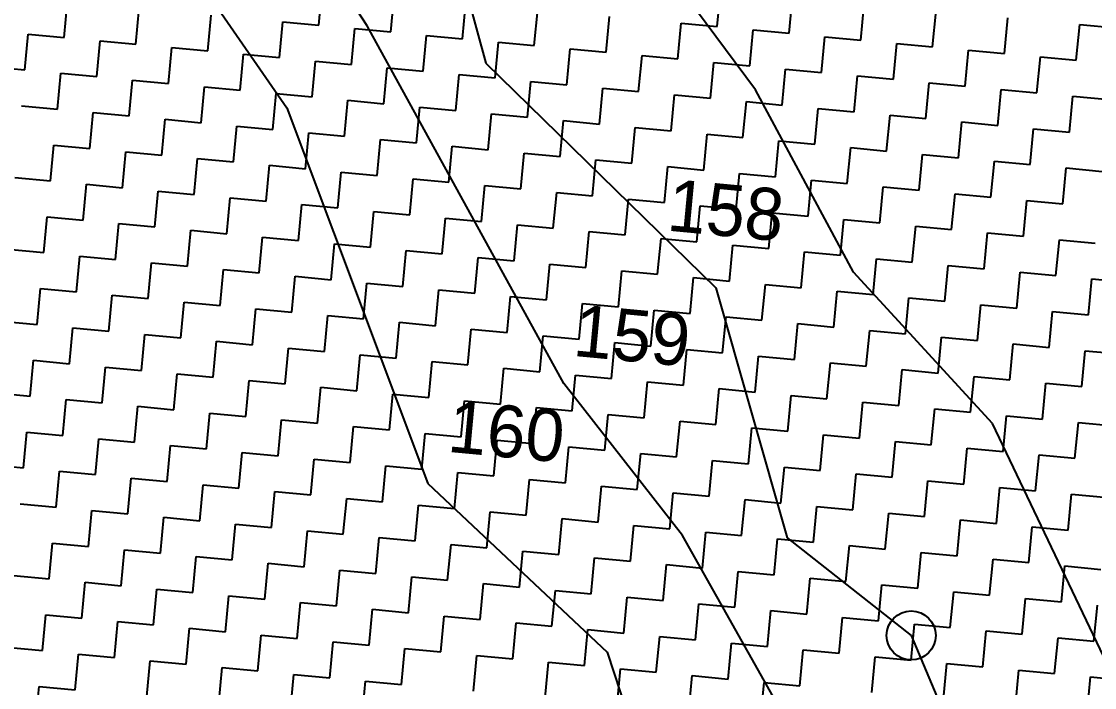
# Model space of a CAD drawing. Header units: metres. Extents: x 279090 to 282389, y 2073542 to 2078104.
# Drawn here: x 279974.7 to 280161.1, y 2076403.3 to 2076519.1 of the extents above; entities that cross this region are included whole.
import ezdxf
from ezdxf.enums import TextEntityAlignment as Align

# ---------------------------------------------------------------- set-up
doc = ezdxf.new("R2010")
doc.units = ezdxf.units.M
doc.header["$LTSCALE"] = 0.3
doc.header["$MEASUREMENT"] = 0
for name, color, linetype in [('POLY_HATCH', 12, 'Continuous'), ('POLY_PARCEL', 6, 'Continuous'), ('TEXT_PARCEL', 7, 'Continuous')]:
    doc.layers.add(name, color=color, linetype=linetype)
doc.styles.add('TEXT_MAP', font='', dxfattribs={"height": 1.8})
doc.styles.get('TEXT_MAP').set_extended_font_data('Kruti Dev 050')

msp = doc.modelspace()

# ---------------------------------------------------------------- linework, layer by layer
msp.add_circle((280129.28, 2076412.36), 4.27)
at = {"layer": 'POLY_HATCH', "linetype": 'Continuous'}
for p, q in [((280026.35, 2076518.49), (280026.94, 2076524.73)), ((280038.83, 2076517.31), (280039.42, 2076523.55)), ((280095.57, 2076518.26), (280096.16, 2076524.5)), ((280108.05, 2076517.08), (280108.63, 2076523.32)), ((279982.09, 2076516.36), (279982.68, 2076522.6)), ((279994.57, 2076515.19), (279995.15, 2076521.43)), ((280051.31, 2076516.13), (280051.89, 2076522.37)), ((280120.53, 2076515.9), (280121.11, 2076522.14)), ((280007.04, 2076514.01), (280007.63, 2076520.25)), ((280063.78, 2076514.96), (280064.37, 2076521.2)), ((280076.26, 2076513.78), (280076.85, 2076520.02)), ((280133, 2076514.73), (280133.59, 2076520.97)), ((280145.48, 2076513.55), (280146.07, 2076519.79)), ((280019.52, 2076512.84), (280020.11, 2076519.07)), ((280020.11, 2076519.07), (280026.35, 2076518.49)), ((280032, 2076511.66), (280032.59, 2076517.9)), ((280032.59, 2076517.9), (280038.83, 2076517.31)), ((280088.74, 2076512.61), (280089.33, 2076518.84)), ((280089.33, 2076518.84), (280095.57, 2076518.26)), ((280101.22, 2076511.43), (280101.81, 2076517.67)), ((280101.81, 2076517.67), (280108.05, 2076517.08)), ((280157.96, 2076512.38), (280158.55, 2076518.61)), ((280158.55, 2076518.61), (280164.79, 2076518.03)), ((279975.26, 2076510.71), (279975.85, 2076516.95)), ((279975.85, 2076516.95), (279982.09, 2076516.36)), ((279987.74, 2076509.54), (279988.33, 2076515.78)), ((279988.33, 2076515.78), (279994.57, 2076515.19)), ((280044.48, 2076510.48), (280045.07, 2076516.72)), ((280045.07, 2076516.72), (280051.31, 2076516.13)), ((280113.7, 2076510.25), (280114.29, 2076516.49)), ((280114.29, 2076516.49), (280120.53, 2076515.9)), ((280000.22, 2076508.36), (280000.8, 2076514.6)), ((280000.8, 2076514.6), (280007.04, 2076514.01)), ((280056.96, 2076509.31), (280057.55, 2076515.55)), ((280057.55, 2076515.55), (280063.78, 2076514.96)), ((280069.44, 2076508.13), (280070.02, 2076514.37)), ((280070.02, 2076514.37), (280076.26, 2076513.78)), ((280126.18, 2076509.08), (280126.76, 2076515.32)), ((280126.76, 2076515.32), (280133, 2076514.73)), ((280138.65, 2076507.9), (280139.24, 2076514.14)), ((280139.24, 2076514.14), (280145.48, 2076513.55)), ((280012.69, 2076507.18), (280013.28, 2076513.42)), ((280013.28, 2076513.42), (280019.52, 2076512.84)), ((280025.17, 2076506.01), (280025.76, 2076512.25)), ((280025.76, 2076512.25), (280032, 2076511.66)), ((280081.91, 2076506.95), (280082.5, 2076513.19)), ((280082.5, 2076513.19), (280088.74, 2076512.61)), ((280094.39, 2076505.78), (280094.98, 2076512.02)), ((280094.98, 2076512.02), (280101.22, 2076511.43)), ((280151.13, 2076506.72), (280151.72, 2076512.96)), ((280151.72, 2076512.96), (280157.96, 2076512.38)), ((279969.02, 2076511.3), (279975.26, 2076510.71)), ((279980.91, 2076503.89), (279981.5, 2076510.13)), ((279981.5, 2076510.13), (279987.74, 2076509.54)), ((280037.65, 2076504.83), (280038.24, 2076511.07)), ((280038.24, 2076511.07), (280044.48, 2076510.48)), ((280106.87, 2076504.6), (280107.46, 2076510.84)), ((280107.46, 2076510.84), (280113.7, 2076510.25)), ((279993.39, 2076502.71), (279993.98, 2076508.95)), ((279993.98, 2076508.95), (280000.22, 2076508.36)), ((280050.13, 2076503.66), (280050.72, 2076509.9)), ((280050.72, 2076509.9), (280056.96, 2076509.31)), ((280062.61, 2076502.48), (280063.2, 2076508.72)), ((280063.2, 2076508.72), (280069.44, 2076508.13)), ((280119.35, 2076503.43), (280119.94, 2076509.67)), ((280119.94, 2076509.67), (280126.18, 2076509.08)), ((280131.83, 2076502.25), (280132.42, 2076508.49)), ((280132.42, 2076508.49), (280138.65, 2076507.9)), ((280005.87, 2076501.53), (280006.46, 2076507.77)), ((280006.46, 2076507.77), (280012.69, 2076507.18)), ((280018.35, 2076500.36), (280018.93, 2076506.6)), ((280018.93, 2076506.6), (280025.17, 2076506.01)), ((280075.09, 2076501.3), (280075.67, 2076507.54)), ((280075.67, 2076507.54), (280081.91, 2076506.95)), ((280087.56, 2076500.13), (280088.15, 2076506.37)), ((280088.15, 2076506.37), (280094.39, 2076505.78)), ((280144.31, 2076501.07), (280144.89, 2076507.31)), ((280144.89, 2076507.31), (280151.13, 2076506.72)), ((279974.67, 2076504.47), (279980.91, 2076503.89)), ((280030.82, 2076499.18), (280031.41, 2076505.42)), ((280031.41, 2076505.42), (280037.65, 2076504.83)), ((280100.04, 2076498.95), (280100.63, 2076505.19)), ((280100.63, 2076505.19), (280106.87, 2076504.6)), ((280156.78, 2076499.9), (280157.37, 2076506.14)), ((280157.37, 2076506.14), (280163.61, 2076505.55)), ((279986.56, 2076497.06), (279987.15, 2076503.3)), ((279987.15, 2076503.3), (279993.39, 2076502.71)), ((280043.3, 2076498), (280043.89, 2076504.24)), ((280043.89, 2076504.24), (280050.13, 2076503.66)), ((280055.78, 2076496.83), (280056.37, 2076503.07)), ((280056.37, 2076503.07), (280062.61, 2076502.48)), ((280112.52, 2076497.77), (280113.11, 2076504.01)), ((280113.11, 2076504.01), (280119.35, 2076503.43)), ((280125, 2076496.6), (280125.59, 2076502.84)), ((280125.59, 2076502.84), (280131.83, 2076502.25)), ((279999.04, 2076495.88), (279999.63, 2076502.12)), ((279999.63, 2076502.12), (280005.87, 2076501.53)), ((280011.52, 2076494.71), (280012.11, 2076500.95)), ((280012.11, 2076500.95), (280018.35, 2076500.36)), ((280068.26, 2076495.65), (280068.85, 2076501.89)), ((280068.85, 2076501.89), (280075.09, 2076501.3)), ((280137.48, 2076495.42), (280138.07, 2076501.66)), ((280138.07, 2076501.66), (280144.31, 2076501.07)), ((280024, 2076493.53), (280024.59, 2076499.77)), ((280024.59, 2076499.77), (280030.82, 2076499.18)), ((280080.74, 2076494.48), (280081.33, 2076500.72)), ((280081.33, 2076500.72), (280087.56, 2076500.13)), ((280093.22, 2076493.3), (280093.8, 2076499.54)), ((280093.8, 2076499.54), (280100.04, 2076498.95)), ((280149.96, 2076494.25), (280150.54, 2076500.49)), ((280150.54, 2076500.49), (280156.78, 2076499.9)), ((279979.73, 2076491.41), (279980.32, 2076497.65)), ((279980.32, 2076497.65), (279986.56, 2076497.06)), ((280036.48, 2076492.35), (280037.06, 2076498.59)), ((280037.06, 2076498.59), (280043.3, 2076498)), ((280048.95, 2076491.18), (280049.54, 2076497.42)), ((280049.54, 2076497.42), (280055.78, 2076496.83)), ((280105.69, 2076492.12), (280106.28, 2076498.36)), ((280106.28, 2076498.36), (280112.52, 2076497.77)), ((280118.17, 2076490.95), (280118.76, 2076497.19)), ((280118.76, 2076497.19), (280125, 2076496.6)), ((279992.21, 2076490.23), (279992.8, 2076496.47)), ((279992.8, 2076496.47), (279999.04, 2076495.88)), ((280004.69, 2076489.06), (280005.28, 2076495.29)), ((280005.28, 2076495.29), (280011.52, 2076494.71)), ((280061.43, 2076490), (280062.02, 2076496.24)), ((280062.02, 2076496.24), (280068.26, 2076495.65)), ((280130.65, 2076489.77), (280131.24, 2076496.01)), ((280131.24, 2076496.01), (280137.48, 2076495.42)), ((280017.17, 2076487.88), (280017.76, 2076494.12)), ((280017.76, 2076494.12), (280024, 2076493.53)), ((280073.91, 2076488.83), (280074.5, 2076495.06)), ((280074.5, 2076495.06), (280080.74, 2076494.48)), ((280086.39, 2076487.65), (280086.98, 2076493.89)), ((280086.98, 2076493.89), (280093.22, 2076493.3)), ((280143.13, 2076488.6), (280143.72, 2076494.83)), ((280143.72, 2076494.83), (280149.96, 2076494.25)), ((280155.61, 2076487.42), (280156.2, 2076493.66)), ((280156.2, 2076493.66), (280162.43, 2076493.07)), ((279973.5, 2076492), (279979.73, 2076491.41)), ((280029.65, 2076486.7), (280030.24, 2076492.94)), ((280030.24, 2076492.94), (280036.48, 2076492.35)), ((280042.13, 2076485.53), (280042.71, 2076491.77)), ((280042.71, 2076491.77), (280048.95, 2076491.18)), ((280098.87, 2076486.47), (280099.46, 2076492.71)), ((280099.46, 2076492.71), (280105.69, 2076492.12)), ((280111.35, 2076485.3), (280111.93, 2076491.54)), ((280111.93, 2076491.54), (280118.17, 2076490.95)), ((279985.39, 2076484.58), (279985.97, 2076490.82)), ((279985.97, 2076490.82), (279992.21, 2076490.23)), ((279997.86, 2076483.4), (279998.45, 2076489.64)), ((279998.45, 2076489.64), (280004.69, 2076489.06)), ((280054.6, 2076484.35), (280055.19, 2076490.59)), ((280055.19, 2076490.59), (280061.43, 2076490)), ((280123.82, 2076484.12), (280124.41, 2076490.36)), ((280124.41, 2076490.36), (280130.65, 2076489.77)), ((280010.34, 2076482.23), (280010.93, 2076488.47)), ((280010.93, 2076488.47), (280017.17, 2076487.88)), ((280067.08, 2076483.17), (280067.67, 2076489.41)), ((280067.67, 2076489.41), (280073.91, 2076488.83)), ((280079.56, 2076482), (280080.15, 2076488.24)), ((280080.15, 2076488.24), (280086.39, 2076487.65)), ((280136.3, 2076482.94), (280136.89, 2076489.18)), ((280136.89, 2076489.18), (280143.13, 2076488.6)), ((280148.78, 2076481.77), (280149.37, 2076488.01)), ((280149.37, 2076488.01), (280155.61, 2076487.42)), ((280022.82, 2076481.05), (280023.41, 2076487.29)), ((280023.41, 2076487.29), (280029.65, 2076486.7)), ((280035.3, 2076479.88), (280035.89, 2076486.11)), ((280035.89, 2076486.11), (280042.13, 2076485.53)), ((280092.04, 2076480.82), (280092.63, 2076487.06)), ((280092.63, 2076487.06), (280098.87, 2076486.47)), ((280104.52, 2076479.65), (280105.11, 2076485.88)), ((280105.11, 2076485.88), (280111.35, 2076485.3)), ((279978.56, 2076478.93), (279979.15, 2076485.17)), ((279979.15, 2076485.17), (279985.39, 2076484.58)), ((279991.04, 2076477.75), (279991.62, 2076483.99)), ((279991.62, 2076483.99), (279997.86, 2076483.4)), ((280047.78, 2076478.7), (280048.37, 2076484.94)), ((280048.37, 2076484.94), (280054.6, 2076484.35)), ((280117, 2076478.47), (280117.58, 2076484.71)), ((280117.58, 2076484.71), (280123.82, 2076484.12)), ((280003.52, 2076476.58), (280004.1, 2076482.82)), ((280004.1, 2076482.82), (280010.34, 2076482.23)), ((280060.26, 2076477.52), (280060.84, 2076483.76)), ((280060.84, 2076483.76), (280067.08, 2076483.17)), ((280072.73, 2076476.35), (280073.32, 2076482.59)), ((280073.32, 2076482.59), (280079.56, 2076482)), ((280129.47, 2076477.29), (280130.06, 2076483.53)), ((280130.06, 2076483.53), (280136.3, 2076482.94)), ((280141.95, 2076476.12), (280142.54, 2076482.36)), ((280142.54, 2076482.36), (280148.78, 2076481.77)), ((280015.99, 2076475.4), (280016.58, 2076481.64)), ((280016.58, 2076481.64), (280022.82, 2076481.05)), ((280028.47, 2076474.22), (280029.06, 2076480.46)), ((280029.06, 2076480.46), (280035.3, 2076479.88)), ((280085.21, 2076475.17), (280085.8, 2076481.41)), ((280085.8, 2076481.41), (280092.04, 2076480.82)), ((280097.69, 2076473.99), (280098.28, 2076480.23)), ((280098.28, 2076480.23), (280104.52, 2076479.65)), ((280154.43, 2076474.94), (280155.02, 2076481.18)), ((280155.02, 2076481.18), (280161.26, 2076480.59)), ((279972.32, 2076479.52), (279978.56, 2076478.93)), ((280040.95, 2076473.05), (280041.54, 2076479.29)), ((280041.54, 2076479.29), (280047.78, 2076478.7)), ((280110.17, 2076472.82), (280110.76, 2076479.06)), ((280110.76, 2076479.06), (280117, 2076478.47)), ((279984.21, 2076472.1), (279984.8, 2076478.34)), ((279984.8, 2076478.34), (279991.04, 2076477.75)), ((279996.69, 2076470.93), (279997.28, 2076477.16)), ((279997.28, 2076477.16), (280003.52, 2076476.58)), ((280053.43, 2076471.87), (280054.02, 2076478.11)), ((280054.02, 2076478.11), (280060.26, 2076477.52)), ((280065.91, 2076470.7), (280066.49, 2076476.93)), ((280066.49, 2076476.93), (280072.73, 2076476.35)), ((280122.65, 2076471.64), (280123.24, 2076477.88)), ((280123.24, 2076477.88), (280129.47, 2076477.29)), ((280135.13, 2076470.47), (280135.71, 2076476.71)), ((280135.71, 2076476.71), (280141.95, 2076476.12)), ((280009.17, 2076469.75), (280009.75, 2076475.99)), ((280009.75, 2076475.99), (280015.99, 2076475.4)), ((280021.64, 2076468.57), (280022.23, 2076474.81)), ((280022.23, 2076474.81), (280028.47, 2076474.22)), ((280078.39, 2076469.52), (280078.97, 2076475.76)), ((280078.97, 2076475.76), (280085.21, 2076475.17)), ((280147.6, 2076469.29), (280148.19, 2076475.53)), ((280148.19, 2076475.53), (280154.43, 2076474.94)), ((280034.12, 2076467.4), (280034.71, 2076473.64)), ((280034.71, 2076473.64), (280040.95, 2076473.05)), ((280090.86, 2076468.34), (280091.45, 2076474.58)), ((280091.45, 2076474.58), (280097.69, 2076473.99)), ((280103.34, 2076467.17), (280103.93, 2076473.41)), ((280103.93, 2076473.41), (280110.17, 2076472.82)), ((280160.08, 2076468.11), (280160.67, 2076474.35)), ((280160.67, 2076474.35), (280166.91, 2076473.76)), ((279977.38, 2076466.45), (279977.97, 2076472.69)), ((279977.97, 2076472.69), (279984.21, 2076472.1)), ((279989.86, 2076465.27), (279990.45, 2076471.51)), ((279990.45, 2076471.51), (279996.69, 2076470.93)), ((280046.6, 2076466.22), (280047.19, 2076472.46)), ((280047.19, 2076472.46), (280053.43, 2076471.87)), ((280059.08, 2076465.04), (280059.67, 2076471.28)), ((280059.67, 2076471.28), (280065.91, 2076470.7)), ((280115.82, 2076465.99), (280116.41, 2076472.23)), ((280116.41, 2076472.23), (280122.65, 2076471.64)), ((280128.3, 2076464.81), (280128.89, 2076471.05)), ((280128.89, 2076471.05), (280135.13, 2076470.47)), ((280002.34, 2076464.1), (280002.93, 2076470.34)), ((280002.93, 2076470.34), (280009.17, 2076469.75)), ((280014.82, 2076462.92), (280015.41, 2076469.16)), ((280015.41, 2076469.16), (280021.64, 2076468.57)), ((280071.56, 2076463.87), (280072.15, 2076470.11)), ((280072.15, 2076470.11), (280078.39, 2076469.52)), ((280140.78, 2076463.64), (280141.37, 2076469.88)), ((280141.37, 2076469.88), (280147.6, 2076469.29)), ((280027.3, 2076461.75), (280027.88, 2076467.99)), ((280027.88, 2076467.99), (280034.12, 2076467.4)), ((280084.04, 2076462.69), (280084.62, 2076468.93)), ((280084.62, 2076468.93), (280090.86, 2076468.34)), ((280096.51, 2076461.52), (280097.1, 2076467.76)), ((280097.1, 2076467.76), (280103.34, 2076467.17)), ((280153.26, 2076462.46), (280153.84, 2076468.7)), ((280153.84, 2076468.7), (280160.08, 2076468.11)), ((279971.14, 2076467.04), (279977.38, 2076466.45)), ((279983.03, 2076459.62), (279983.62, 2076465.86)), ((279983.62, 2076465.86), (279989.86, 2076465.27)), ((280039.77, 2076460.57), (280040.36, 2076466.81)), ((280040.36, 2076466.81), (280046.6, 2076466.22)), ((280052.25, 2076459.39), (280052.84, 2076465.63)), ((280052.84, 2076465.63), (280059.08, 2076465.04)), ((280108.99, 2076460.34), (280109.58, 2076466.58)), ((280109.58, 2076466.58), (280115.82, 2076465.99)), ((280121.47, 2076459.16), (280122.06, 2076465.4)), ((280122.06, 2076465.4), (280128.3, 2076464.81)), ((279995.51, 2076458.45), (279996.1, 2076464.69)), ((279996.1, 2076464.69), (280002.34, 2076464.1)), ((280007.99, 2076457.27), (280008.58, 2076463.51)), ((280008.58, 2076463.51), (280014.82, 2076462.92)), ((280064.73, 2076458.22), (280065.32, 2076464.46)), ((280065.32, 2076464.46), (280071.56, 2076463.87)), ((280133.95, 2076457.99), (280134.54, 2076464.23)), ((280134.54, 2076464.23), (280140.78, 2076463.64)), ((280020.47, 2076456.09), (280021.06, 2076462.33)), ((280021.06, 2076462.33), (280027.3, 2076461.75)), ((280077.21, 2076457.04), (280077.8, 2076463.28)), ((280077.8, 2076463.28), (280084.04, 2076462.69)), ((280089.69, 2076455.87), (280090.28, 2076462.1)), ((280090.28, 2076462.1), (280096.51, 2076461.52)), ((280146.43, 2076456.81), (280147.02, 2076463.05)), ((280147.02, 2076463.05), (280153.26, 2076462.46)), ((280158.91, 2076455.64), (280159.49, 2076461.87)), ((280159.49, 2076461.87), (280165.73, 2076461.29)), ((279976.21, 2076453.97), (279976.79, 2076460.21)), ((279976.79, 2076460.21), (279983.03, 2076459.62)), ((280032.95, 2076454.92), (280033.53, 2076461.16)), ((280033.53, 2076461.16), (280039.77, 2076460.57)), ((280045.43, 2076453.74), (280046.01, 2076459.98)), ((280046.01, 2076459.98), (280052.25, 2076459.39)), ((280102.17, 2076454.69), (280102.75, 2076460.93)), ((280102.75, 2076460.93), (280108.99, 2076460.34)), ((280114.64, 2076453.51), (280115.23, 2076459.75)), ((280115.23, 2076459.75), (280121.47, 2076459.16)), ((279988.68, 2076452.8), (279989.27, 2076459.04)), ((279989.27, 2076459.04), (279995.51, 2076458.45)), ((280001.16, 2076451.62), (280001.75, 2076457.86)), ((280001.75, 2076457.86), (280007.99, 2076457.27)), ((280057.9, 2076452.57), (280058.49, 2076458.81)), ((280058.49, 2076458.81), (280064.73, 2076458.22)), ((280127.12, 2076452.34), (280127.71, 2076458.58)), ((280127.71, 2076458.58), (280133.95, 2076457.99)), ((280013.64, 2076450.44), (280014.23, 2076456.68)), ((280014.23, 2076456.68), (280020.47, 2076456.09)), ((280070.38, 2076451.39), (280070.97, 2076457.63)), ((280070.97, 2076457.63), (280077.21, 2076457.04)), ((280082.86, 2076450.21), (280083.45, 2076456.45)), ((280083.45, 2076456.45), (280089.69, 2076455.87)), ((280139.6, 2076451.16), (280140.19, 2076457.4)), ((280140.19, 2076457.4), (280146.43, 2076456.81)), ((280152.08, 2076449.98), (280152.67, 2076456.22)), ((280152.67, 2076456.22), (280158.91, 2076455.64)), ((279969.97, 2076454.56), (279976.21, 2076453.97)), ((280026.12, 2076449.27), (280026.71, 2076455.51)), ((280026.71, 2076455.51), (280032.95, 2076454.92)), ((280038.6, 2076448.09), (280039.19, 2076454.33)), ((280039.19, 2076454.33), (280045.43, 2076453.74)), ((280095.34, 2076449.04), (280095.93, 2076455.28)), ((280095.93, 2076455.28), (280102.17, 2076454.69)), ((279981.86, 2076447.15), (279982.45, 2076453.38)), ((279982.45, 2076453.38), (279988.68, 2076452.8)), ((280051.08, 2076446.92), (280051.66, 2076453.15)), ((280051.66, 2076453.15), (280057.9, 2076452.57)), ((280107.82, 2076447.86), (280108.4, 2076454.1)), ((280108.4, 2076454.1), (280114.64, 2076453.51)), ((280120.3, 2076446.69), (280120.88, 2076452.92)), ((280120.88, 2076452.92), (280127.12, 2076452.34)), ((279994.34, 2076445.97), (279994.92, 2076452.21)), ((279994.92, 2076452.21), (280001.16, 2076451.62)), ((280006.81, 2076444.79), (280007.4, 2076451.03)), ((280007.4, 2076451.03), (280013.64, 2076450.44)), ((280063.55, 2076445.74), (280064.14, 2076451.98)), ((280064.14, 2076451.98), (280070.38, 2076451.39)), ((280076.03, 2076444.56), (280076.62, 2076450.8)), ((280076.62, 2076450.8), (280082.86, 2076450.21)), ((280132.77, 2076445.51), (280133.36, 2076451.75)), ((280133.36, 2076451.75), (280139.6, 2076451.16)), ((280145.25, 2076444.33), (280145.84, 2076450.57)), ((280145.84, 2076450.57), (280152.08, 2076449.98)), ((280019.29, 2076443.62), (280019.88, 2076449.86)), ((280019.88, 2076449.86), (280026.12, 2076449.27)), ((280031.77, 2076442.44), (280032.36, 2076448.68)), ((280032.36, 2076448.68), (280038.6, 2076448.09)), ((280088.51, 2076443.39), (280089.1, 2076449.63)), ((280089.1, 2076449.63), (280095.34, 2076449.04)), ((280157.73, 2076443.16), (280158.32, 2076449.4)), ((280158.32, 2076449.4), (280164.56, 2076448.81)), ((279975.03, 2076441.49), (279975.62, 2076447.73)), ((279975.62, 2076447.73), (279981.86, 2076447.15)), ((280044.25, 2076441.26), (280044.84, 2076447.5)), ((280044.84, 2076447.5), (280051.08, 2076446.92)), ((280100.99, 2076442.21), (280101.58, 2076448.45)), ((280101.58, 2076448.45), (280107.82, 2076447.86)), ((280113.47, 2076441.03), (280114.06, 2076447.27)), ((280114.06, 2076447.27), (280120.3, 2076446.69)), ((279987.51, 2076440.32), (279988.1, 2076446.56)), ((279988.1, 2076446.56), (279994.34, 2076445.97)), ((279999.99, 2076439.14), (280000.57, 2076445.38)), ((280000.57, 2076445.38), (280006.81, 2076444.79)), ((280056.73, 2076440.09), (280057.32, 2076446.33)), ((280057.32, 2076446.33), (280063.55, 2076445.74)), ((280069.21, 2076438.91), (280069.79, 2076445.15)), ((280069.79, 2076445.15), (280076.03, 2076444.56)), ((280125.95, 2076439.86), (280126.53, 2076446.1)), ((280126.53, 2076446.1), (280132.77, 2076445.51)), ((280138.42, 2076438.68), (280139.01, 2076444.92)), ((280139.01, 2076444.92), (280145.25, 2076444.33)), ((280012.46, 2076437.97), (280013.05, 2076444.2)), ((280013.05, 2076444.2), (280019.29, 2076443.62)), ((280024.94, 2076436.79), (280025.53, 2076443.03)), ((280025.53, 2076443.03), (280031.77, 2076442.44)), ((280081.68, 2076437.74), (280082.27, 2076443.97)), ((280082.27, 2076443.97), (280088.51, 2076443.39)), ((280150.9, 2076437.51), (280151.49, 2076443.74)), ((280151.49, 2076443.74), (280157.73, 2076443.16)), ((279968.79, 2076442.08), (279975.03, 2076441.49)), ((280037.42, 2076435.61), (280038.01, 2076441.85)), ((280038.01, 2076441.85), (280044.25, 2076441.26)), ((280094.16, 2076436.56), (280094.75, 2076442.8)), ((280094.75, 2076442.8), (280100.99, 2076442.21)), ((280106.64, 2076435.38), (280107.23, 2076441.62)), ((280107.23, 2076441.62), (280113.47, 2076441.03)), ((279980.68, 2076434.67), (279981.27, 2076440.91)), ((279981.27, 2076440.91), (279987.51, 2076440.32)), ((279993.16, 2076433.49), (279993.75, 2076439.73)), ((279993.75, 2076439.73), (279999.99, 2076439.14)), ((280049.9, 2076434.44), (280050.49, 2076440.68)), ((280050.49, 2076440.68), (280056.73, 2076440.09)), ((280062.38, 2076433.26), (280062.97, 2076439.5)), ((280062.97, 2076439.5), (280069.21, 2076438.91)), ((280119.12, 2076434.21), (280119.71, 2076440.45)), ((280119.71, 2076440.45), (280125.95, 2076439.86)), ((280131.6, 2076433.03), (280132.19, 2076439.27)), ((280132.19, 2076439.27), (280138.42, 2076438.68)), ((280005.64, 2076432.31), (280006.23, 2076438.55)), ((280006.23, 2076438.55), (280012.46, 2076437.97)), ((280018.12, 2076431.14), (280018.7, 2076437.38)), ((280018.7, 2076437.38), (280024.94, 2076436.79)), ((280074.86, 2076432.08), (280075.44, 2076438.32)), ((280075.44, 2076438.32), (280081.68, 2076437.74)), ((280144.08, 2076431.85), (280144.66, 2076438.09)), ((280144.66, 2076438.09), (280150.9, 2076437.51)), ((280030.59, 2076429.96), (280031.18, 2076436.2)), ((280031.18, 2076436.2), (280037.42, 2076435.61)), ((280087.33, 2076430.91), (280087.92, 2076437.15)), ((280087.92, 2076437.15), (280094.16, 2076436.56)), ((280099.81, 2076429.73), (280100.4, 2076435.97)), ((280100.4, 2076435.97), (280106.64, 2076435.38)), ((280156.55, 2076430.68), (280157.14, 2076436.92)), ((280157.14, 2076436.92), (280163.38, 2076436.33)), ((279974.44, 2076435.25), (279980.68, 2076434.67)), ((279986.33, 2076427.84), (279986.92, 2076434.08)), ((279986.92, 2076434.08), (279993.16, 2076433.49)), ((280043.07, 2076428.79), (280043.66, 2076435.03)), ((280043.66, 2076435.03), (280049.9, 2076434.44)), ((280055.55, 2076427.61), (280056.14, 2076433.85)), ((280056.14, 2076433.85), (280062.38, 2076433.26)), ((280112.29, 2076428.56), (280112.88, 2076434.8)), ((280112.88, 2076434.8), (280119.12, 2076434.21)), ((280124.77, 2076427.38), (280125.36, 2076433.62)), ((280125.36, 2076433.62), (280131.6, 2076433.03)), ((279998.81, 2076426.66), (279999.4, 2076432.9)), ((279999.4, 2076432.9), (280005.64, 2076432.31)), ((280068.03, 2076426.43), (280068.62, 2076432.67)), ((280068.62, 2076432.67), (280074.86, 2076432.08)), ((280137.25, 2076426.2), (280137.84, 2076432.44)), ((280137.84, 2076432.44), (280144.08, 2076431.85)), ((280011.29, 2076425.49), (280011.88, 2076431.73)), ((280011.88, 2076431.73), (280018.12, 2076431.14)), ((280023.77, 2076424.31), (280024.36, 2076430.55)), ((280024.36, 2076430.55), (280030.59, 2076429.96)), ((280080.51, 2076425.26), (280081.1, 2076431.5)), ((280081.1, 2076431.5), (280087.33, 2076430.91)), ((280092.99, 2076424.08), (280093.57, 2076430.32)), ((280093.57, 2076430.32), (280099.81, 2076429.73)), ((280149.73, 2076425.03), (280150.31, 2076431.27)), ((280150.31, 2076431.27), (280156.55, 2076430.68)), ((279979.5, 2076422.19), (279980.09, 2076428.43)), ((279980.09, 2076428.43), (279986.33, 2076427.84)), ((280036.25, 2076423.13), (280036.83, 2076429.37)), ((280036.83, 2076429.37), (280043.07, 2076428.79)), ((280048.72, 2076421.96), (280049.31, 2076428.2)), ((280049.31, 2076428.2), (280055.55, 2076427.61)), ((280105.46, 2076422.9), (280106.05, 2076429.14)), ((280106.05, 2076429.14), (280112.29, 2076428.56)), ((279991.98, 2076421.01), (279992.57, 2076427.25)), ((279992.57, 2076427.25), (279998.81, 2076426.66)), ((280061.2, 2076420.78), (280061.79, 2076427.02)), ((280061.79, 2076427.02), (280068.03, 2076426.43)), ((280117.94, 2076421.73), (280118.53, 2076427.97)), ((280118.53, 2076427.97), (280124.77, 2076427.38)), ((280130.42, 2076420.55), (280131.01, 2076426.79)), ((280131.01, 2076426.79), (280137.25, 2076426.2)), ((280004.46, 2076419.84), (280005.05, 2076426.08)), ((280005.05, 2076426.08), (280011.29, 2076425.49)), ((280016.94, 2076418.66), (280017.53, 2076424.9)), ((280017.53, 2076424.9), (280023.77, 2076424.31)), ((280073.68, 2076419.61), (280074.27, 2076425.85)), ((280074.27, 2076425.85), (280080.51, 2076425.26)), ((280086.16, 2076418.43), (280086.75, 2076424.67)), ((280086.75, 2076424.67), (280092.99, 2076424.08)), ((280142.9, 2076419.38), (280143.49, 2076425.62)), ((280143.49, 2076425.62), (280149.73, 2076425.03)), ((280155.38, 2076418.2), (280155.97, 2076424.44)), ((280155.97, 2076424.44), (280162.2, 2076423.85)), ((279973.27, 2076422.78), (279979.5, 2076422.19)), ((280029.42, 2076417.48), (280030.01, 2076423.72)), ((280030.01, 2076423.72), (280036.25, 2076423.13)), ((280041.9, 2076416.31), (280042.48, 2076422.55)), ((280042.48, 2076422.55), (280048.72, 2076421.96)), ((280098.64, 2076417.25), (280099.23, 2076423.49)), ((280099.23, 2076423.49), (280105.46, 2076422.9)), ((279985.16, 2076415.36), (279985.74, 2076421.6)), ((279985.74, 2076421.6), (279991.98, 2076421.01)), ((280054.37, 2076415.13), (280054.96, 2076421.37)), ((280054.96, 2076421.37), (280061.2, 2076420.78)), ((280111.12, 2076416.08), (280111.7, 2076422.32)), ((280111.7, 2076422.32), (280117.94, 2076421.73)), ((280123.59, 2076414.9), (280124.18, 2076421.14)), ((280124.18, 2076421.14), (280130.42, 2076420.55)), ((279997.63, 2076414.19), (279998.22, 2076420.42)), ((279998.22, 2076420.42), (280004.46, 2076419.84)), ((280010.11, 2076413.01), (280010.7, 2076419.25)), ((280010.7, 2076419.25), (280016.94, 2076418.66)), ((280066.85, 2076413.96), (280067.44, 2076420.19)), ((280067.44, 2076420.19), (280073.68, 2076419.61)), ((280079.33, 2076412.78), (280079.92, 2076419.02)), ((280079.92, 2076419.02), (280086.16, 2076418.43)), ((280136.07, 2076413.73), (280136.66, 2076419.96)), ((280136.66, 2076419.96), (280142.9, 2076419.38)), ((280148.55, 2076412.55), (280149.14, 2076418.79)), ((280149.14, 2076418.79), (280155.38, 2076418.2)), ((280022.59, 2076411.83), (280023.18, 2076418.07)), ((280023.18, 2076418.07), (280029.42, 2076417.48)), ((280035.07, 2076410.66), (280035.66, 2076416.9)), ((280035.66, 2076416.9), (280041.9, 2076416.31)), ((280091.81, 2076411.6), (280092.4, 2076417.84)), ((280092.4, 2076417.84), (280098.64, 2076417.25)), ((280161.03, 2076411.37), (280161.62, 2076417.61)), ((279978.33, 2076409.71), (279978.92, 2076415.95)), ((279978.92, 2076415.95), (279985.16, 2076415.36)), ((280047.55, 2076409.48), (280048.14, 2076415.72)), ((280048.14, 2076415.72), (280054.37, 2076415.13)), ((280104.29, 2076410.43), (280104.88, 2076416.67)), ((280104.88, 2076416.67), (280111.12, 2076416.08)), ((280116.77, 2076409.25), (280117.35, 2076415.49)), ((280117.35, 2076415.49), (280123.59, 2076414.9)), ((279990.81, 2076408.53), (279991.39, 2076414.77)), ((279991.39, 2076414.77), (279997.63, 2076414.19)), ((280003.29, 2076407.36), (280003.87, 2076413.6)), ((280003.87, 2076413.6), (280010.11, 2076413.01)), ((280060.03, 2076408.3), (280060.61, 2076414.54)), ((280060.61, 2076414.54), (280066.85, 2076413.96)), ((280072.5, 2076407.13), (280073.09, 2076413.37)), ((280073.09, 2076413.37), (280079.33, 2076412.78)), ((280129.24, 2076408.07), (280129.83, 2076414.31)), ((280129.83, 2076414.31), (280136.07, 2076413.73)), ((280141.72, 2076406.9), (280142.31, 2076413.14)), ((280142.31, 2076413.14), (280148.55, 2076412.55)), ((280015.76, 2076406.18), (280016.35, 2076412.42)), ((280016.35, 2076412.42), (280022.59, 2076411.83)), ((280028.24, 2076405.01), (280028.83, 2076411.24)), ((280028.83, 2076411.24), (280035.07, 2076410.66)), ((280084.98, 2076405.95), (280085.57, 2076412.19)), ((280085.57, 2076412.19), (280091.81, 2076411.6)), ((280154.2, 2076405.72), (280154.79, 2076411.96)), ((280154.79, 2076411.96), (280161.03, 2076411.37)), ((279972.09, 2076410.3), (279978.33, 2076409.71)), ((280040.72, 2076403.83), (280041.31, 2076410.07)), ((280041.31, 2076410.07), (280047.55, 2076409.48)), ((280097.46, 2076404.78), (280098.05, 2076411.01)), ((280098.05, 2076411.01), (280104.29, 2076410.43)), ((280109.94, 2076403.6), (280110.53, 2076409.84)), ((280110.53, 2076409.84), (280116.77, 2076409.25)), ((279983.98, 2076402.88), (279984.57, 2076409.12)), ((279984.57, 2076409.12), (279990.81, 2076408.53)), ((279996.46, 2076401.71), (279997.05, 2076407.95)), ((279997.05, 2076407.95), (280003.29, 2076407.36)), ((280053.2, 2076402.65), (280053.79, 2076408.89)), ((280053.79, 2076408.89), (280060.03, 2076408.3)), ((280065.68, 2076401.48), (280066.26, 2076407.72)), ((280066.26, 2076407.72), (280072.5, 2076407.13)), ((280122.42, 2076402.42), (280123.01, 2076408.66)), ((280123.01, 2076408.66), (280129.24, 2076408.07)), ((280008.94, 2076400.53), (280009.52, 2076406.77)), ((280009.52, 2076406.77), (280015.76, 2076406.18)), ((280078.16, 2076400.3), (280078.74, 2076406.54)), ((280078.74, 2076406.54), (280084.98, 2076405.95)), ((280134.9, 2076401.25), (280135.48, 2076407.49)), ((280135.48, 2076407.49), (280141.72, 2076406.9)), ((280147.37, 2076400.07), (280147.96, 2076406.31)), ((280147.96, 2076406.31), (280154.2, 2076405.72)), ((280021.41, 2076399.35), (280022, 2076405.59)), ((280022, 2076405.59), (280028.24, 2076405.01)), ((280033.89, 2076398.18), (280034.48, 2076404.42)), ((280034.48, 2076404.42), (280040.72, 2076403.83)), ((280090.63, 2076399.12), (280091.22, 2076405.36)), ((280091.22, 2076405.36), (280097.46, 2076404.78)), ((280103.11, 2076397.95), (280103.7, 2076404.19)), ((280103.7, 2076404.19), (280109.94, 2076403.6)), ((280159.85, 2076398.89), (280160.44, 2076405.13)), ((280160.44, 2076405.13), (280166.68, 2076404.55)), ((279977.15, 2076397.23), (279977.74, 2076403.47)), ((279977.74, 2076403.47), (279983.98, 2076402.88))]:
    msp.add_line(p, q, dxfattribs=at)
at = {"layer": 'POLY_PARCEL'}
for p, q in [((280034.74, 2076518.38), (279991.12, 2076585.25)), ((279974.8, 2076570.65), (280020.79, 2076504.1)), ((280102.23, 2076507.24), (280076.49, 2076541.98)), ((280049.83, 2076532.2), (280055.36, 2076511.87)), ((280068.91, 2076456.17), (280034.74, 2076518.38)), ((280055.36, 2076511.87), (280095.34, 2076472.8)), ((280119.27, 2076475.54), (280102.23, 2076507.24)), ((280020.79, 2076504.1), (280045.26, 2076438.77)), ((280143.4, 2076449.19), (280119.27, 2076475.54)), ((280095.34, 2076472.8), (280107.7, 2076429.33)), ((280089.54, 2076429.73), (280068.91, 2076456.17)), ((280164.55, 2076404.87), (280143.4, 2076449.19)), ((280045.26, 2076438.77), (280076.44, 2076409.46)), ((280108.25, 2076396.47), (280089.54, 2076429.73)), ((280107.7, 2076429.33), (280129.28, 2076412.36)), ((280129.28, 2076412.36), (280142.58, 2076380.62)), ((280076.44, 2076409.46), (280088.4, 2076372.98))]:
    msp.add_line(p, q, dxfattribs=at)

# ---------------------------------------------------------------- texts
at = {"layer": 'TEXT_PARCEL', "style": 'TEXT_MAP'}
for s, p in [('158', (280097.09, 2076486.33)), ('159', (280080.79, 2076464.54)), ('160', (280058.96, 2076447.86))]:
    msp.add_text(s, height=9.024, rotation=354.6152, dxfattribs=at).set_placement(p, align=Align.MIDDLE)

doc.saveas('drawing.dxf')
